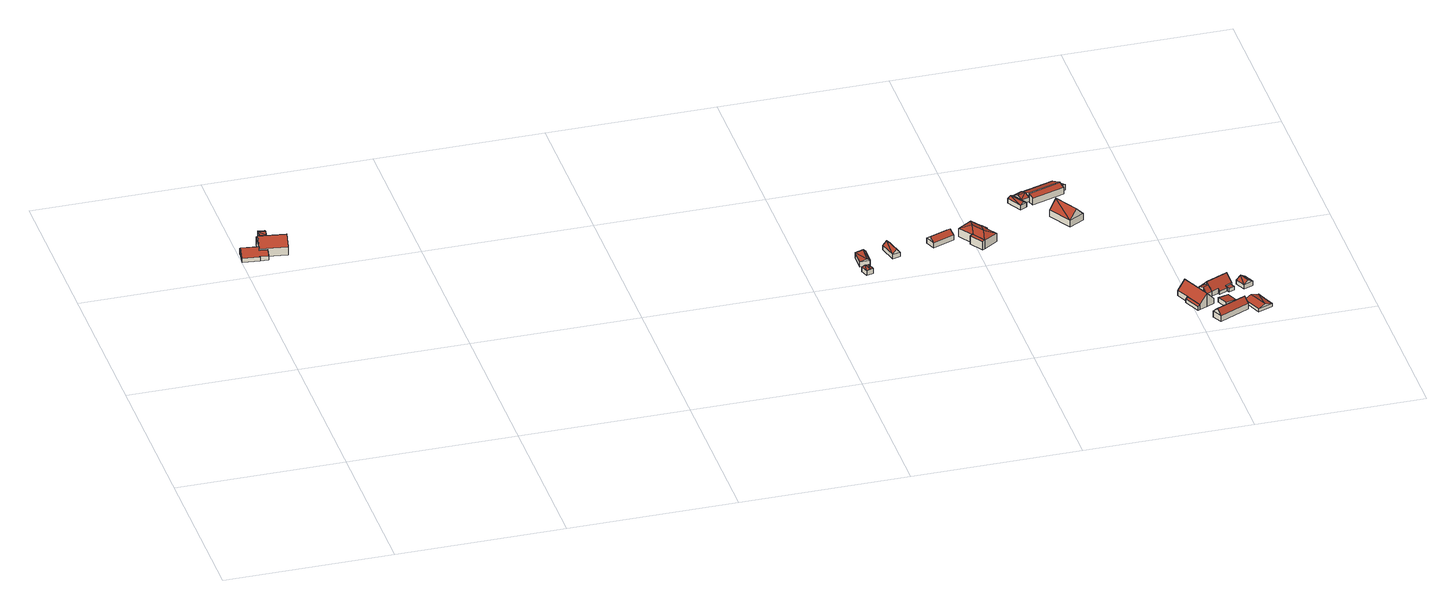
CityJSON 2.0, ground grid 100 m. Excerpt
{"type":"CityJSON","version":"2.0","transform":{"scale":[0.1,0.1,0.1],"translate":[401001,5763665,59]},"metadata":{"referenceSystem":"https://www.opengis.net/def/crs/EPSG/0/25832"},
"CityObjects":{
"building1":{"type":"Building","attributes":{"Gemeindeschluessel":"05515000","Geometrietyp2DReferenz":"3000","function":"51009_1610","roofType":"5000","measuredHeight":5.5},"geometry":[{"type":"Solid","lod":"2","boundaries":[[[[0,1,2,3]],[[4,5,1,0]],[[6,7,5,4]],[[8,9,7,6]],[[10,11,9,8]],[[12,13,11,10]],[[14,15,13,12]],[[16,17,15,14]],[[3,2,17,16]],[[14,12,18,6,4,0,3,16]],[[10,8,6,18]],[[10,18,12]],[[1,5,7,9,11,13,15,17,2]]]],"semantics":{"surfaces":[{"type":"WallSurface"},{"type":"RoofSurface"},{"type":"GroundSurface"}],"values":[[0,0,0,0,0,0,0,0,0,1,1,0,2]]}}]},
"building2":{"type":"Building","attributes":{"Gemeindeschluessel":"05515000","Geometrietyp2DReferenz":"3000","function":"31001_2700","roofType":"5000","measuredHeight":9.76},"geometry":[{"type":"Solid","lod":"2","boundaries":[[[[19,20,13,21]],[[22,23,20,19]],[[24,25,23,22]],[[26,27,25,24]],[[21,13,27,26]],[[28,29,21,26]],[[22,19,29,28,24]],[[21,29,19]],[[24,28,26]],[[20,23,25,27,13]]]],"semantics":{"surfaces":[{"type":"WallSurface"},{"type":"RoofSurface"},{"type":"GroundSurface"}],"values":[[0,0,0,0,0,1,1,0,0,2]]}}]},
"building3":{"type":"Building","attributes":{"Gemeindeschluessel":"05515000","Geometrietyp2DReferenz":"3000","function":"31001_1310","roofType":"3100","measuredHeight":3.29},"geometry":[{"type":"Solid","lod":"2","boundaries":[[[[30,31,32,33]],[[34,35,31,30]],[[36,37,35,34]],[[33,32,37,36]],[[30,38,34]],[[36,39,33]],[[38,30,33]],[[33,39,38]],[[34,38,39]],[[39,36,34]],[[31,35,37,32]]]],"semantics":{"surfaces":[{"type":"WallSurface"},{"type":"RoofSurface"},{"type":"GroundSurface"}],"values":[[0,0,0,0,0,0,1,1,1,1,2]]}}]},
"building4":{"type":"Building","attributes":{"Gemeindeschluessel":"05515000","Geometrietyp2DReferenz":"3000","function":"31001_1000","roofType":"3100","measuredHeight":3.73},"geometry":[{"type":"Solid","lod":"2","boundaries":[[[[40,41,42,43]],[[44,45,41,40]],[[46,47,45,44]],[[43,42,47,46]],[[40,48,44]],[[46,49,43]],[[43,49,48]],[[48,40,43]],[[49,46,44]],[[44,48,49]],[[41,45,47,42]]]],"semantics":{"surfaces":[{"type":"WallSurface"},{"type":"RoofSurface"},{"type":"GroundSurface"}],"values":[[0,0,0,0,0,0,1,1,1,1,2]]}}]},
"building5":{"type":"Building","attributes":{"Gemeindeschluessel":"05515000","Geometrietyp2DReferenz":"3000","function":"51009_1610","roofType":"3100","measuredHeight":4.53},"geometry":[{"type":"Solid","lod":"2","boundaries":[[[[50,51,52,53]],[[54,55,51,50]],[[56,57,55,54]],[[53,52,57,56]],[[50,58,54]],[[56,59,53]],[[50,53,59]],[[59,58,50]],[[58,59,56]],[[56,54,58]],[[51,55,57,52]]]],"semantics":{"surfaces":[{"type":"WallSurface"},{"type":"RoofSurface"},{"type":"GroundSurface"}],"values":[[0,0,0,0,0,0,1,1,1,1,2]]}}]},
"building6":{"type":"Building","attributes":{"Gemeindeschluessel":"05515000","Geometrietyp2DReferenz":"3000","function":"31001_2700","roofType":"3100","measuredHeight":5.43},"geometry":[{"type":"Solid","lod":"2","boundaries":[[[[60,61,62,63]],[[64,65,61,60]],[[66,67,65,64]],[[63,62,67,66]],[[60,68,64]],[[66,69,63]],[[63,69,68]],[[68,60,63]],[[69,66,64]],[[64,68,69]],[[61,65,67,62]]]],"semantics":{"surfaces":[{"type":"WallSurface"},{"type":"RoofSurface"},{"type":"GroundSurface"}],"values":[[0,0,0,0,0,0,1,1,1,1,2]]}}]},
"building7":{"type":"Building","attributes":{"Gemeindeschluessel":"05515000","Geometrietyp2DReferenz":"3000","function":"31001_2460","roofType":"3100","measuredHeight":5.55},"geometry":[{"type":"Solid","lod":"2","boundaries":[[[[70,71,72,73]],[[74,75,71,70]],[[76,77,75,74]],[[73,72,77,76]],[[70,78,74]],[[76,79,73]],[[73,79,78,70]],[[74,78,79,76]],[[71,75,77,72]]]],"semantics":{"surfaces":[{"type":"WallSurface"},{"type":"RoofSurface"},{"type":"GroundSurface"}],"values":[[0,0,0,0,0,0,1,1,2]]}}]},
"building8":{"type":"Building","attributes":{"Gemeindeschluessel":"05515000","Geometrietyp2DReferenz":"3000","function":"31001_1000"},"address":[{"country":"Germany","locality":"Münster","thoroughfareNumber":"68","thoroughfareName":"Hägerfeld"}],"children":["building8-1","building8-2"]},
"building8-1":{"type":"BuildingPart","attributes":{"roofType":"2100","measuredHeight":6.01},"parents":["building8"],"geometry":[{"type":"Solid","lod":"2","boundaries":[[[[80,81,82,83,84]],[[85,86,87,88,89]],[[84,83,86,85]],[[89,80,84,85]],[[82,90,87,86,83]],[[88,91,81,80,89]],[[87,90,91,88]],[[90,82,81,91]]]],"semantics":{"surfaces":[{"type":"WallSurface"},{"type":"RoofSurface"},{"type":"GroundSurface"},{"type":"ClosureSurface"}],"values":[[0,0,0,1,2,0,3,3]]}}]},
"building8-2":{"type":"BuildingPart","attributes":{"roofType":"3200","measuredHeight":7.69},"parents":["building8"],"geometry":[{"type":"Solid","lod":"2","boundaries":[[[[92,93,94,95]],[[96,97,93,92]],[[98,99,97,96]],[[88,87,99,98]],[[100,101,82,81]],[[102,103,101,100]],[[104,105,103,102]],[[106,107,105,104]],[[95,94,107,106]],[[100,108,102]],[[98,109,88]],[[88,109,108,91]],[[81,91,108,100]],[[96,92,95,106,109,98]],[[104,102,108,109,106]],[[93,97,99,87,90,82,101,103,105,107,94]],[[87,88,91,90]],[[90,91,81,82]]]],"semantics":{"surfaces":[{"type":"WallSurface"},{"type":"RoofSurface"},{"type":"GroundSurface"},{"type":"ClosureSurface"}],"values":[[0,0,0,0,0,0,0,0,0,1,1,1,1,1,1,2,3,3]]}}]},
"building9":{"type":"Building","attributes":{"Gemeindeschluessel":"05515000","Geometrietyp2DReferenz":"3000","function":"31001_2460","roofType":"3100","measuredHeight":4.15},"geometry":[{"type":"Solid","lod":"2","boundaries":[[[[110,111,112,113]],[[114,115,111,110]],[[116,117,115,114]],[[118,119,117,116]],[[113,112,119,118]],[[120,110,113,118]],[[118,121,120]],[[114,120,121]],[[121,116,114]],[[120,114,110]],[[118,116,121]],[[111,115,117,119,112]]]],"semantics":{"surfaces":[{"type":"WallSurface"},{"type":"RoofSurface"},{"type":"GroundSurface"}],"values":[[0,0,0,0,0,1,1,1,1,0,0,2]]}}]},
"building10":{"type":"Building","attributes":{"Gemeindeschluessel":"05515000","Geometrietyp2DReferenz":"3000","function":"31001_2460","roofType":"3100","measuredHeight":4.05},"geometry":[{"type":"Solid","lod":"2","boundaries":[[[[122,123,124,125]],[[126,127,123,122]],[[128,129,127,126]],[[125,124,129,128]],[[122,130,126]],[[128,131,125]],[[131,130,122]],[[122,125,131]],[[128,126,130]],[[130,131,128]],[[123,127,129,124]]]],"semantics":{"surfaces":[{"type":"WallSurface"},{"type":"RoofSurface"},{"type":"GroundSurface"}],"values":[[0,0,0,0,0,0,1,1,1,1,2]]}}]},
"building11":{"type":"Building","attributes":{"Gemeindeschluessel":"05515000","Geometrietyp2DReferenz":"3000","function":"31001_1000","roofType":"3100","measuredHeight":9.75},"address":[{"country":"Germany","locality":"Münster","thoroughfareNumber":"69","thoroughfareName":"Hägerfeld"}],"geometry":[{"type":"Solid","lod":"2","boundaries":[[[[132,133,134,135]],[[136,137,133,132]],[[138,139,137,136]],[[135,134,139,138]],[[132,140,136]],[[138,141,135]],[[135,141,140]],[[140,132,135]],[[141,138,136]],[[136,140,141]],[[133,137,139,134]]]],"semantics":{"surfaces":[{"type":"WallSurface"},{"type":"RoofSurface"},{"type":"GroundSurface"}],"values":[[0,0,0,0,0,0,1,1,1,1,2]]}}]},
"building12":{"type":"Building","attributes":{"Gemeindeschluessel":"05515000","Geometrietyp2DReferenz":"3000","function":"31001_2700","roofType":"2100","measuredHeight":6.04},"geometry":[{"type":"Solid","lod":"2","boundaries":[[[[142,143,144,145]],[[146,147,143,142]],[[148,149,147,146]],[[150,151,149,148]],[[145,144,151,150]],[[148,146,142,145,150]],[[143,147,149,151,144]]]],"semantics":{"surfaces":[{"type":"WallSurface"},{"type":"RoofSurface"},{"type":"GroundSurface"}],"values":[[0,0,0,0,0,1,2]]}}]},
"building13":{"type":"Building","attributes":{"Gemeindeschluessel":"05515000","Geometrietyp2DReferenz":"3000","function":"51009_1610","roofType":"2100","measuredHeight":5.75},"geometry":[{"type":"Solid","lod":"2","boundaries":[[[[152,153,154,155]],[[156,157,153,152]],[[158,159,157,156]],[[160,161,159,158]],[[155,154,161,160]],[[158,156,152,155,160]],[[153,157,159,161,154]]]],"semantics":{"surfaces":[{"type":"WallSurface"},{"type":"RoofSurface"},{"type":"GroundSurface"}],"values":[[0,0,0,0,0,1,2]]}}]},
"building14":{"type":"Building","attributes":{"Gemeindeschluessel":"05515000","Geometrietyp2DReferenz":"3000","function":"31001_2700","roofType":"2100","measuredHeight":3.89},"geometry":[{"type":"Solid","lod":"2","boundaries":[[[[162,149,151,163]],[[164,165,149,162]],[[166,167,165,164]],[[168,169,167,166]],[[163,151,169,168]],[[166,164,162,163,168]],[[149,165,167,169,151]]]],"semantics":{"surfaces":[{"type":"WallSurface"},{"type":"RoofSurface"},{"type":"GroundSurface"}],"values":[[0,0,0,0,0,1,2]]}}]},
"building15":{"type":"Building","attributes":{"Gemeindeschluessel":"05515000","Geometrietyp2DReferenz":"3000","function":"31001_1000"},"address":[{"country":"Germany","locality":"Münster","thoroughfareNumber":"30","thoroughfareName":"Langenhorster Stiege"}],"children":["building15-1","building15-2"]},
"building15-1":{"type":"BuildingPart","attributes":{"roofType":"3100","measuredHeight":8.79},"parents":["building15"],"geometry":[{"type":"Solid","lod":"2","boundaries":[[[[170,171,172,173]],[[174,175,171,170]],[[176,177,175,174]],[[178,179,177,176]],[[180,181,179,178]],[[182,183,184,185,186]],[[187,188,183,182]],[[189,190,188,187]],[[191,192,190,189]],[[173,172,192,191]],[[182,186,180,178,187]],[[176,174,170,173,191,189,187,178]],[[171,175,177,179,181,184,183,188,190,192,172]],[[180,186,185]],[[184,181,180,185]]]],"semantics":{"surfaces":[{"type":"WallSurface"},{"type":"RoofSurface"},{"type":"GroundSurface"},{"type":"ClosureSurface"}],"values":[[0,0,0,0,0,0,0,0,0,0,1,1,2,0,3]]}}]},
"building15-2":{"type":"BuildingPart","attributes":{"roofType":"2100","measuredHeight":3.36},"parents":["building15"],"geometry":[{"type":"Solid","lod":"2","boundaries":[[[[193,194,181,180]],[[195,196,194,193]],[[185,184,196,195]],[[195,193,180,185]],[[194,196,184,181]],[[184,185,180,181]]]],"semantics":{"surfaces":[{"type":"WallSurface"},{"type":"RoofSurface"},{"type":"GroundSurface"},{"type":"ClosureSurface"}],"values":[[0,0,0,1,2,3]]}}]},
"building16":{"type":"Building","attributes":{"Gemeindeschluessel":"05515000","Geometrietyp2DReferenz":"3000","function":"31001_2700","roofType":"3100","measuredHeight":7.16},"geometry":[{"type":"Solid","lod":"2","boundaries":[[[[197,198,199,200]],[[201,202,198,197]],[[203,204,202,201]],[[200,199,204,203]],[[197,205,201]],[[203,206,200]],[[200,206,205,197]],[[201,205,206,203]],[[198,202,204,199]]]],"semantics":{"surfaces":[{"type":"WallSurface"},{"type":"RoofSurface"},{"type":"GroundSurface"}],"values":[[0,0,0,0,0,0,1,1,2]]}}]},
"building17":{"type":"Building","attributes":{"Gemeindeschluessel":"05515000","Geometrietyp2DReferenz":"3000","function":"31001_2460","roofType":"2100","measuredHeight":2.83},"geometry":[{"type":"Solid","lod":"2","boundaries":[[[[207,208,209,210]],[[211,212,208,207]],[[213,214,212,211]],[[210,209,214,213]],[[211,207,210,213]],[[208,212,214,209]]]],"semantics":{"surfaces":[{"type":"WallSurface"},{"type":"RoofSurface"},{"type":"GroundSurface"}],"values":[[0,0,0,0,1,2]]}}]},
"building18":{"type":"Building","attributes":{"Gemeindeschluessel":"05515000","Geometrietyp2DReferenz":"3000","function":"31001_1000"},"address":[{"country":"Germany","locality":"Münster","thoroughfareNumber":"32","thoroughfareName":"Langenhorster Stiege"}],"children":["building18-1","building18-2"]},
"building18-1":{"type":"BuildingPart","attributes":{"roofType":"3100","measuredHeight":7.53},"parents":["building18"],"geometry":[{"type":"Solid","lod":"2","boundaries":[[[[215,216,217,218]],[[219,220,216,215]],[[221,222,220,219]],[[223,224,222,221]],[[225,226,227,228,229]],[[230,231,226,225]],[[232,233,231,230]],[[234,235,233,232]],[[236,237,235,234]],[[238,239,237,236]],[[240,241,239,238]],[[242,243,241,240]],[[244,245,243,242]],[[218,217,245,244]],[[238,236,234,232,230,225,229,246,240]],[[223,221,219,215,218,244,242,240,246]],[[216,220,222,224,247,248,227,226,231,233,235,237,239,241,243,245,217]],[[249,223,246,250]],[[247,249,250,248]],[[224,223,249,247]],[[228,250,246,229]],[[250,228,227,248]]]],"semantics":{"surfaces":[{"type":"WallSurface"},{"type":"RoofSurface"},{"type":"GroundSurface"},{"type":"ClosureSurface"}],"values":[[0,0,0,0,0,0,0,0,0,0,0,0,0,0,1,1,2,0,3,3,0,3]]}}]},
"building18-2":{"type":"BuildingPart","attributes":{"roofType":"3100","measuredHeight":5.93},"parents":["building18"],"geometry":[{"type":"Solid","lod":"2","boundaries":[[[[251,252,253,254]],[[255,256,252,251]],[[228,227,256,255]],[[170,257,224,223]],[[254,253,257,170]],[[250,228,255,251,254,249]],[[170,223,249,254]],[[252,256,227,248,247,224,257,253]],[[248,250,249,247]],[[227,228,250,248]],[[249,223,224,247]]]],"semantics":{"surfaces":[{"type":"WallSurface"},{"type":"RoofSurface"},{"type":"GroundSurface"},{"type":"ClosureSurface"}],"values":[[0,0,0,0,0,1,1,2,3,3,3]]}}]},
"building19":{"type":"Building","attributes":{"Gemeindeschluessel":"05515000","Geometrietyp2DReferenz":"3000","function":"51009_1610","roofType":"2100","measuredHeight":2.76},"geometry":[{"type":"Solid","lod":"2","boundaries":[[[[258,217,216,259]],[[260,245,217,258]],[[261,262,245,260]],[[263,264,262,261]],[[259,216,264,263]],[[261,260,258,259,263]],[[217,245,262,264,216]]]],"semantics":{"surfaces":[{"type":"WallSurface"},{"type":"RoofSurface"},{"type":"GroundSurface"}],"values":[[0,0,0,0,0,1,2]]}}]},
"building20":{"type":"Building","attributes":{"Gemeindeschluessel":"05515000","Geometrietyp2DReferenz":"3000","function":"31001_2700","roofType":"5000","measuredHeight":3.74},"geometry":[{"type":"Solid","lod":"2","boundaries":[[[[265,266,267,268]],[[269,270,266,265]],[[271,272,270,269]],[[273,274,272,271]],[[268,267,274,273]],[[265,268,275,276]],[[275,273,271,269]],[[276,275,269]],[[276,269,265]],[[275,268,273]],[[266,270,272,274,267]]]],"semantics":{"surfaces":[{"type":"WallSurface"},{"type":"RoofSurface"},{"type":"GroundSurface"}],"values":[[0,0,0,0,0,1,1,1,0,0,2]]}}]},
"building21":{"type":"Building","attributes":{"Gemeindeschluessel":"05515000","Geometrietyp2DReferenz":"3000","function":"51009_1611","roofType":"3100","measuredHeight":4.76},"geometry":[{"type":"Solid","lod":"2","boundaries":[[[[277,278,279,280]],[[281,282,278,277]],[[283,284,282,281]],[[280,279,284,283]],[[277,285,281]],[[283,286,280]],[[285,277,280]],[[280,286,285]],[[281,285,286]],[[286,283,281]],[[278,282,284,279]]]],"semantics":{"surfaces":[{"type":"WallSurface"},{"type":"RoofSurface"},{"type":"GroundSurface"}],"values":[[0,0,0,0,0,0,1,1,1,1,2]]}}]}
},
"vertices":[
[103,2147,31],[103,2147,5],[103,2151,5],[103,2151,32],[4,2161,31],[4,2161,5],[12,2226,60],[12,2226,5],[15,2255,37],[15,2255,5],[116,2240,37],[116,2240,5],[109,2190,51],[109,2190,5],[157,2183,51],[157,2183,5],[151,2144,33],[151,2144,5],[112,2211,60],
[127,2315,59],[127,2315,5],[109,2190,59],[291,2292,58],[291,2292,5],[285,2252,86],[285,2252,5],[273,2166,59],[273,2166,5],[282,2229,103],[118,2253,103],
[206,2413,28],[206,2413,5],[166,2419,5],[166,2419,28],[199,2363,28],[199,2363,5],[159,2369,28],[159,2369,5],[202,2388,38],[163,2394,38],
[3297,1066,79],[3297,1066,48],[3310,1017,48],[3310,1017,79],[3340,1078,79],[3340,1078,48],[3353,1029,79],[3353,1029,48],[3318,1072,85],[3332,1023,85],
[3359,1118,79],[3359,1118,45],[3362,1218,45],[3362,1218,79],[3299,1119,79],[3299,1119,45],[3303,1220,79],[3303,1220,45],[3344,1118,90],[3347,1219,90],
[3468,1245,82],[3468,1245,53],[3496,1136,53],[3496,1136,82],[3517,1257,82],[3517,1257,53],[3544,1148,82],[3544,1148,53],[3493,1251,107],[3520,1142,107],
[3743,1168,97],[3743,1168,64],[3874,1219,64],[3874,1219,97],[3720,1229,97],[3720,1229,64],[3851,1280,97],[3851,1280,64],[3732,1199,119],[3862,1249,119],
[3966,1165,120],[3966,1165,116],[3966,1165,60],[3953,1157,60],[3953,1157,115],[4003,1079,115],[4003,1079,60],[4016,1087,60],[4016,1087,116],[4016,1087,120],[3972,1155,60],[3972,1155,116],
[4067,1212,113],[4067,1212,60],[4044,1248,60],[4044,1248,113],[4060,1207,116],[4060,1207,60],[4102,1142,116],[4102,1142,60],[3911,1250,116],[3911,1250,60],[3997,1305,116],[3997,1305,60],[4037,1243,116],[4037,1243,60],[4041,1246,114],[4041,1246,60],[3984,1230,137],[4031,1157,137],
[4354,1421,106],[4354,1421,77],[4336,1452,77],[4336,1452,106],[4315,1398,106],[4315,1398,77],[4264,1488,106],[4264,1488,77],[4303,1511,106],[4303,1511,77],[4335,1410,118],[4283,1499,118],
[4357,1538,105],[4357,1538,78],[4303,1511,78],[4303,1511,105],[4382,1467,105],[4382,1467,78],[4336,1452,105],[4336,1452,78],[4370,1503,119],[4320,1482,119],
[4455,1305,111],[4455,1305,68],[4536,1164,68],[4536,1164,111],[4544,1356,111],[4544,1356,68],[4625,1215,111],[4625,1215,68],[4499,1330,166],[4581,1189,166],
[4357,1538,102],[4357,1538,75],[4382,1467,75],[4382,1467,135],[4555,1603,103],[4555,1603,75],[4565,1573,116],[4565,1573,75],[4579,1533,135],[4579,1533,75],
[4579,1533,133],[4579,1533,76],[4382,1467,76],[4382,1467,133],[4582,1522,129],[4582,1522,76],[4591,1497,118],[4591,1497,76],[4393,1432,118],[4393,1432,76],
[4565,1573,95],[4579,1533,110],[4592,1583,95],[4592,1583,75],[4610,1532,113],[4610,1532,75],[4582,1522,114],[4582,1522,75],
[5077,263,84],[5077,263,52],[5049,323,52],[5049,323,84],[5075,262,86],[5075,262,52],[5101,206,86],[5101,206,52],[5055,184,140],[5055,184,52],[5010,163,86],[5010,163,52],[4929,339,87],[4929,339,52],[4965,262,52],[4965,262,86],[4965,262,87],[4975,360,140],[4975,360,52],[5020,381,87],[5020,381,52],[5047,322,86],[5047,322,52],
[4998,158,74],[4998,158,52],[4953,257,75],[4953,257,52],
[5086,4,95],[5086,4,57],[5268,88,57],[5268,88,95],[5058,63,95],[5058,63,57],[5241,147,95],[5241,147,57],[5072,33,128],[5255,117,128],
[5155,145,85],[5155,145,57],[5221,175,57],[5221,175,77],[5127,207,85],[5127,207,57],[5193,237,77],[5193,237,57],
[5207,310,72],[5207,310,53],[5202,320,53],[5202,320,84],[5157,287,72],[5157,287,53],[5152,298,84],[5152,298,53],[5111,279,84],[5111,279,53],[5074,360,84],[5074,360,53],[5084,339,53],[5084,339,102],[5084,339,107],[5115,379,84],[5115,379,53],[5110,389,73],[5110,389,53],[5160,412,72],[5160,412,53],[5165,402,84],[5165,402,53],[5206,420,84],[5206,420,53],[5224,380,128],[5224,380,53],[5243,339,84],[5243,339,53],[5235,335,84],[5235,335,53],[5093,320,128],[5098,309,53],[5093,320,53],[5098,309,112],[5093,320,108],
[5049,323,102],[5049,323,53],[5063,293,53],[5063,293,112],[5061,329,102],[5061,329,53],[5077,263,53],
[5202,320,80],[5207,310,79],[5235,335,80],[5248,308,77],[5248,308,53],[5215,293,77],[5215,293,53],
[5267,159,79],[5267,159,60],[5316,39,60],[5316,39,79],[5357,190,79],[5357,190,60],[5376,142,79],[5376,142,60],[5404,73,79],[5404,73,60],[5357,55,97],[5308,173,97],
[5360,324,82],[5360,324,54],[5332,388,54],[5332,388,82],[5305,300,82],[5305,300,54],[5276,363,82],[5276,363,54],[5332,312,102],[5304,376,102]
]}
